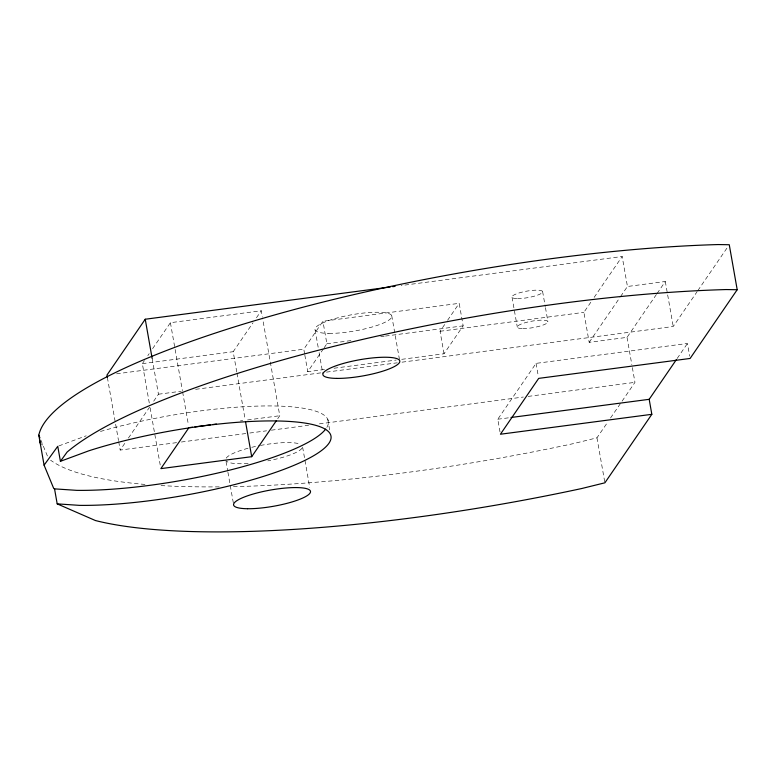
<?xml version="1.0" encoding="UTF-8"?>
<svg xmlns="http://www.w3.org/2000/svg" width="776" height="776" viewBox="0 0 776 776"><rect width="100%" height="100%" fill="white"/><g stroke="black" fill="none" stroke-linecap="round" stroke-linejoin="round"><path stroke-width="0.58" stroke-dasharray="3.88 2.91" d="M149.283 403.025L142.347 363.653L144.404 360.656M147.818 355.66L149.196 353.662M152.61 348.676L170.41 322.7L261.26 310.749L262.307 316.715M176.579 442.65L120.183 450.07L125.654 442.097M128.389 438.1L149.574 407.187M153.677 401.202L158.459 394.218L152.164 358.512M236.767 371.985L233.188 351.703L253.044 322.738M256.468 317.743L261.26 310.749M304.629 353.934L303.794 349.2L322.923 321.264L459.188 303.338L463.156 325.842L444.017 353.769L400.988 359.424M324.494 369.492L307.752 371.694L323.476 348.754M324.164 347.755L326.89 343.758L322.923 321.264M277.711 418.72L279.767 415.723L262.521 317.908M444.017 353.769L440.06 331.274L444.842 324.29M447.577 320.294L459.188 303.338M500.016 431.922L497.775 419.234L536.051 363.372L687.458 343.458L689.699 356.145M656.418 294.473L627.027 337.366L589.178 342.342L583.892 312.35L591.409 301.379M594.144 297.383L622.168 256.497L401.124 285.568M589.178 342.342L619.937 297.46M620.616 296.461L627.454 286.49L622.168 256.497M657.107 293.474L665.304 281.504L627.454 286.49M233.44 486.649A447.927 94.662 -10 0 0 573.833 443.523L596.957 437.819L607.821 421.969M610.528 418.012L621.392 402.162M622.071 401.173L634.962 382.355L632.042 365.777M402.046 362.169L673.238 326.502L697.149 291.601M697.837 290.602L727.898 246.729M677.205 358.425L687.458 343.458M58.86 445.909L86.214 435.802M142.347 363.653L233.188 351.703M326.89 343.758L353.187 340.305M380.686 336.687L384.265 336.212M385.468 336.056L463.156 325.842M116.565 373.828L303.794 349.2M440.06 331.274L583.892 312.35M334.049 368.231L396.206 360.054M158.459 394.218L181.254 391.22M195.659 389.319L321.652 372.752M326.454 372.121L397.244 362.809M240.327 420.912L242.713 420.602M247.495 419.971L279.767 415.723M181.38 442.019L248.582 433.183M249.775 433.027L266.575 430.816M271.377 430.185L308.576 425.287M319.373 423.871L523.373 397.031M528.165 396.4L634.962 382.355M497.775 419.234L509.793 417.653M39.683 442.708L42.981 445.279M40.75 439.885L47.54 456.317M665.304 281.504L673.238 326.502M627.027 337.366L631.829 364.594M596.957 437.819L604.892 482.808M542.608 291.495L545.256 306.491M545.46 307.645L547.895 321.487M536.051 363.372L538.292 376.069M512.044 297.266L517.33 327.259M391.715 315.599L399.65 360.588M315.134 330.062L318.267 347.823M319.101 352.556L322.865 373.867M327.782 419.36L329.81 430.903M304.832 355.117L307.752 371.694M302.621 447.112L309.721 487.367M236.981 373.178L245.177 419.7M226.039 461.575L227.707 471.051M227.921 472.235L233.557 504.196M170.41 322.7L182.399 390.697M182.612 391.89L188.5 425.287M150.127 407.798L160.225 465.057M107.379 377.466L118.505 440.555M118.718 441.738L120.183 450.07M219.22 486.872A447.927 94.662 -10 0 1 159.691 485.495M144.996 484.428A447.927 94.662 -10 0 1 50.595 460.197M302.048 448.169A39.033 8.245 -10 0 1 267.759 460.876M248.126 463.466A39.033 8.245 -10 0 1 225.835 460.391M226.194 458.15A39.033 8.245 -10 0 1 250.696 447.577M251.734 447.315A39.033 8.245 -10 0 1 259.378 445.657M260.474 445.443A39.033 8.245 -10 0 1 300.166 444.173M100.463 431.456A155.801 32.922 -10 0 1 263.753 405.964A155.801 32.922 -10 0 1 326.23 428.342M328.927 333.399A39.033 8.245 -10 0 0 391.356 317.84A39.033 8.245 -10 0 0 339.995 317.248A39.033 8.245 -10 0 0 328.927 333.399M517.543 298.605A15.578 3.288 -10 0 0 542.463 292.387A15.578 3.288 -10 0 0 521.967 292.154A15.578 3.288 -10 0 0 517.543 298.605M522.83 328.597A15.578 3.288 -10 0 0 547.759 322.38A15.578 3.288 -10 0 0 527.253 322.147A15.578 3.288 -10 0 0 522.83 328.597"/><path stroke-width="1.16" d="M39.683 442.708L39.993 440.758M390.309 286.994L145.238 319.237L106.962 375.089L107.379 377.466M188.927 427.673L160.855 468.636L251.696 456.686L276.343 420.718M651.83 414.316L500.423 434.23L538.699 378.378L690.106 358.454L737.2 289.72L729.265 244.731L718.178 244.556A447.927 94.662 -10 0 0 38.8 435.171L44.087 465.163L53.748 488.521L54.543 488.87L57.191 503.867L95.438 520.541A447.927 94.662 -10 0 0 581.767 488.511L604.892 482.808L651.83 414.316L649.182 399.32L676.527 359.414M44.087 465.163L57.763 446.316L60.412 461.313L88.852 450.798A155.801 32.922 -10 0 1 294.667 421.843A155.801 32.922 -10 0 1 286.635 468.306A155.801 32.922 -10 0 1 79.414 505.36L57.191 503.867M60.412 461.313L67.124 452.049A447.927 94.662 -10 0 1 726.113 289.555L737.2 289.72M392.714 286.674L395.11 286.363M190.12 427.518L192.506 427.207M194.902 426.887L210.441 424.841M212.828 424.53L216.417 424.055M510.996 417.498L649.182 399.32M54.543 488.87L76.776 490.354A155.801 32.922 -10 0 0 325.678 429.089M38.8 435.171L39.925 437.897M245.604 422.086L251.696 456.686M145.238 319.237L152.164 358.512M247.554 508.726A39.033 8.245 -10 0 0 309.983 493.158A39.033 8.245 -10 0 0 258.621 492.566A39.033 8.245 -10 0 0 247.554 508.726M336.862 378.397A39.033 8.245 -10 0 0 399.291 362.829A39.033 8.245 -10 0 0 347.929 362.237A39.033 8.245 -10 0 0 336.862 378.397"/></g></svg>
